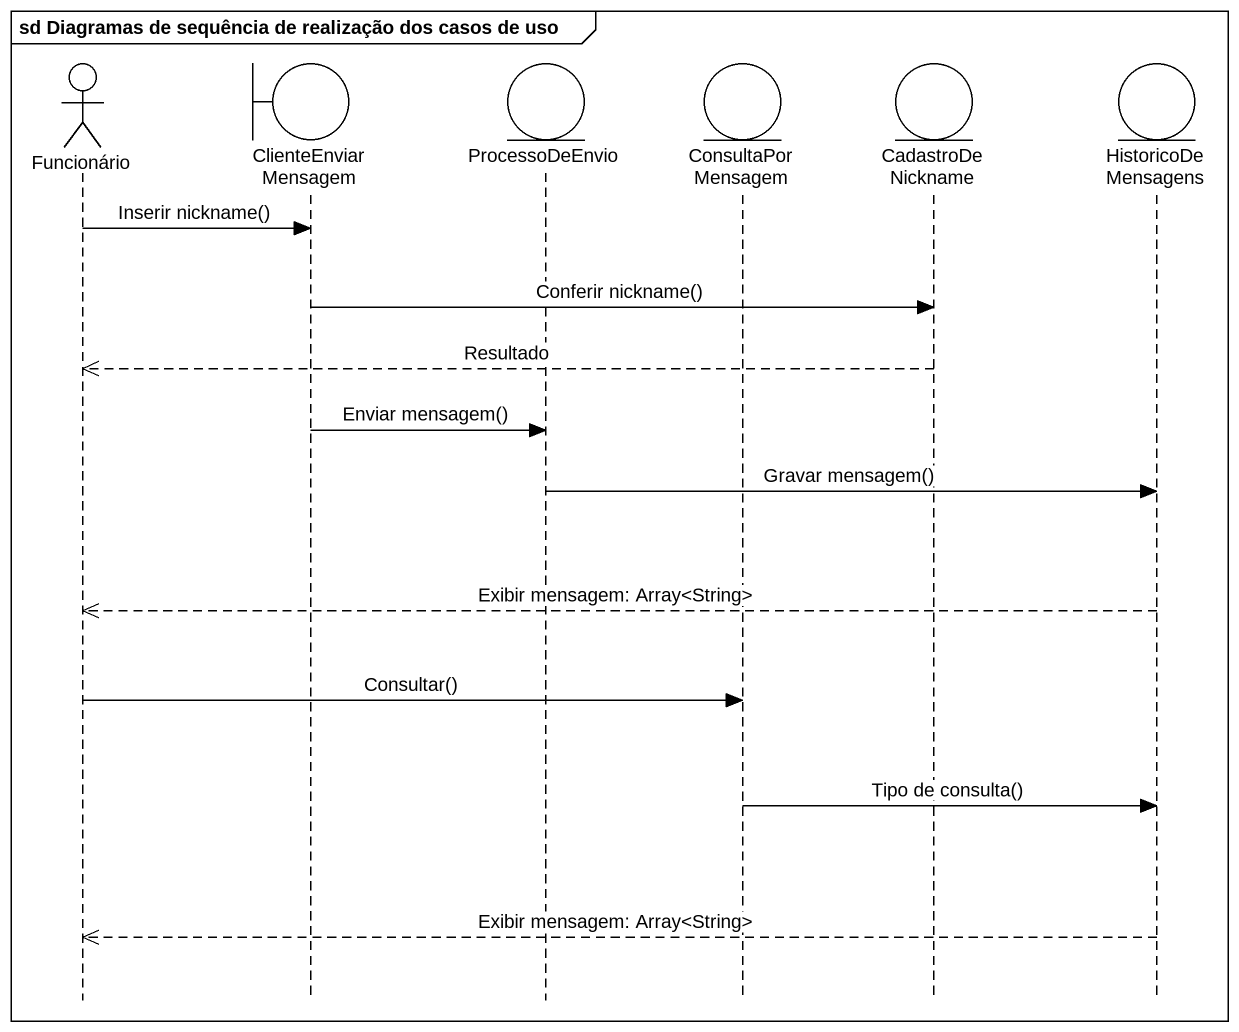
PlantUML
@startuml
mainframe sd Diagramas de sequência de realização dos casos de uso
hide footbox
actor Funcionário
boundary ClienteEnviarMensagem
entity ProcessoDeEnvio
entity ConsultaPorMensagem
entity CadastroDeNickname
entity HistoricoDeMensagens

Funcionário -> ClienteEnviarMensagem : Inserir nickname()
ClienteEnviarMensagem -> CadastroDeNickname : Conferir nickname()
CadastroDeNickname -->> Funcionário : Resultado
ClienteEnviarMensagem -> ProcessoDeEnvio : Enviar mensagem()
ProcessoDeEnvio -> HistoricoDeMensagens : Gravar mensagem()
HistoricoDeMensagens -->> Funcionário : Exibir mensagem: Array<String>
Funcionário -> ConsultaPorMensagem : Consultar()
ConsultaPorMensagem -> HistoricoDeMensagens : Tipo de consulta()
HistoricoDeMensagens -->> Funcionário : Exibir mensagem: Array<String>
@enduml
